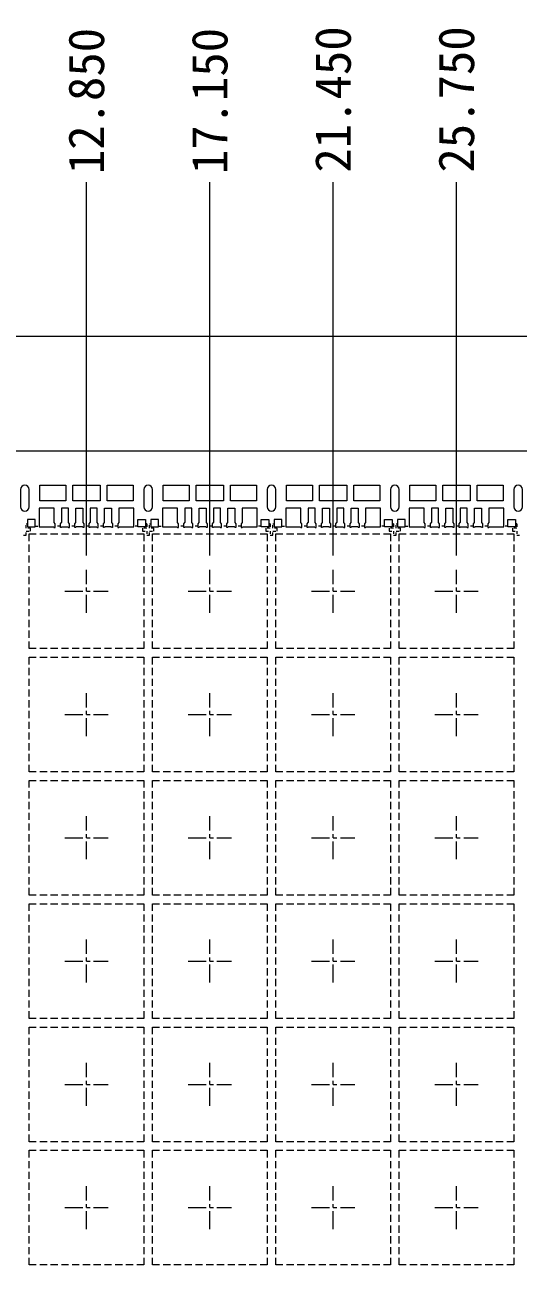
# Model space of a CAD drawing. Header units: millimetres. Extents: x -176 to -53, y -166 to -6.
# Drawn here: x -101.59 to -84.39, y -48.9 to -5.63 of the extents above; entities that cross this region are included whole.
import ezdxf

# ---------------------------------------------------------------- set-up
doc = ezdxf.new("R2010")
doc.units = ezdxf.units.MM
for name, pattern in [('CENTER', [2, 1.25, -0.25, 0.25, -0.25]), ('DASHED', [0.75, 0.5, -0.25]), ('HIDDEN', [0.375, 0.25, -0.125])]:
    doc.linetypes.add(name, pattern=pattern)
doc.layers.get('Defpoints').update_dxf_attribs({"lineweight": 18})
for name, color, linetype, lineweight in [('1', 7, 'Continuous', 18), ('1D', 4, 'Continuous', 18), ('2D', 4, 'Continuous', 18), ('ETCH', 4, 'Continuous', 15), ('PKG', 6, 'HIDDEN', 9)]:
    doc.layers.add(name, color=color, linetype=linetype, lineweight=lineweight)
doc.layers.add('中心线', color=1, linetype='CENTER')
doc.layers.add('标注', color=4, linetype='Continuous')
doc.styles.add('宋体', font='SimSun.ttf')
doc.dimstyles.new('St. ZB', dxfattribs={"dimtxt": 1.25, "dimasz": 0.8, "dimexe": 0.3, "dimexo": 0.2, "dimgap": 0.3, "dimtad": 0, "dimdec": 3, "dimzin": 0, "dimdsep": 46, "dimtxsty": '宋体', "dimcen": 0.09, "dimdle": 1.6, "dimclrd": 7, "dimclre": 1, "dimclrt": 256, "dimadec": 0, "dimazin": 0, "dimtfac": 1, "dimtdec": 3, "dimtmove": 0, "dimatfit": 3, "dimfxl": 1, "dimtolj": 1, "dimtzin": 0, "dimarcsym": 0})

# ---------------------------------------------------------------- blocks, each defined once
blk = doc.blocks.new('*D0')
at = {"layer": 'Defpoints', "color": 0, "transparency": 16777216}
for p in [(2203.711, 712.452), (2234.511, 705.064), (2245.423, 705.064)]:
    blk.add_point(p, dxfattribs=at)
at = {"layer": '标注', "color": 4, "linetype": 'Continuous', "lineweight": 5, "transparency": 16777216}
blk.add_line((2235.011, 705.064), (2245.423, 705.064), dxfattribs=at)
at = {"layer": '标注', "lineweight": 0, "transparency": 16777216, "insert": (2247.85, 705.064), "char_height": 1.25, "attachment_point": 5, "style": '宋体'}
blk.add_mtext('\\A1;7.388', dxfattribs=at)
blk = doc.blocks.new('*D1')
at = {"layer": 'Defpoints', "color": 0, "transparency": 16777216}
for p in [(2203.711, 712.452), (2234.511, 700.764), (2245.781, 700.764)]:
    blk.add_point(p, dxfattribs=at)
at = {"layer": '标注', "color": 4, "linetype": 'Continuous', "lineweight": 5, "transparency": 16777216}
blk.add_line((2235.011, 700.764), (2245.781, 700.764), dxfattribs=at)
at = {"layer": '标注', "lineweight": 0, "transparency": 16777216, "insert": (2248.608, 700.764), "char_height": 1.25, "attachment_point": 5, "style": '宋体'}
blk.add_mtext('\\A1;11.688', dxfattribs=at)
blk = doc.blocks.new('*D2')
at = {"layer": 'Defpoints', "color": 0, "transparency": 16777216}
for p in [(2203.711, 712.452), (2234.511, 696.464), (2245.9, 696.464)]:
    blk.add_point(p, dxfattribs=at)
at = {"layer": '标注', "color": 4, "linetype": 'Continuous', "lineweight": 5, "transparency": 16777216}
blk.add_line((2235.011, 696.464), (2245.9, 696.464), dxfattribs=at)
at = {"layer": '标注', "lineweight": 0, "transparency": 16777216, "insert": (2248.727, 696.464), "char_height": 1.25, "attachment_point": 5, "style": '宋体'}
blk.add_mtext('\\A1;15.988', dxfattribs=at)
blk = doc.blocks.new('*D3')
at = {"layer": 'Defpoints', "color": 0, "transparency": 16777216}
for p in [(2203.711, 712.452), (2234.511, 692.164), (2246.019, 692.164)]:
    blk.add_point(p, dxfattribs=at)
at = {"layer": '标注', "color": 4, "linetype": 'Continuous', "lineweight": 5, "transparency": 16777216}
blk.add_line((2235.011, 692.164), (2246.019, 692.164), dxfattribs=at)
at = {"layer": '标注', "lineweight": 0, "transparency": 16777216, "insert": (2248.902, 692.164), "char_height": 1.25, "attachment_point": 5, "style": '宋体'}
blk.add_mtext('\\A1;20.288', dxfattribs=at)
blk = doc.blocks.new('*D4')
at = {"layer": 'Defpoints', "color": 0, "transparency": 16777216}
for p in [(2203.711, 712.452), (2234.511, 687.864), (2246.019, 687.864)]:
    blk.add_point(p, dxfattribs=at)
at = {"layer": '标注', "color": 4, "linetype": 'Continuous', "lineweight": 5, "transparency": 16777216}
blk.add_line((2235.011, 687.864), (2246.019, 687.864), dxfattribs=at)
at = {"layer": '标注', "lineweight": 0, "transparency": 16777216, "insert": (2248.902, 687.864), "char_height": 1.25, "attachment_point": 5, "style": '宋体'}
blk.add_mtext('\\A1;24.588', dxfattribs=at)
blk = doc.blocks.new('*D5')
at = {"layer": 'Defpoints', "color": 0, "transparency": 16777216}
for p in [(2203.711, 712.452), (2234.511, 683.564), (2246.019, 683.564)]:
    blk.add_point(p, dxfattribs=at)
at = {"layer": '标注', "color": 4, "linetype": 'Continuous', "lineweight": 5, "transparency": 16777216}
blk.add_line((2235.011, 683.564), (2246.019, 683.564), dxfattribs=at)
at = {"layer": '标注', "lineweight": 0, "transparency": 16777216, "insert": (2248.902, 683.564), "char_height": 1.25, "attachment_point": 5, "style": '宋体'}
blk.add_mtext('\\A1;28.888', dxfattribs=at)
blk = doc.blocks.new('*D6')
at = {"layer": 'Defpoints', "color": 0, "transparency": 16777216}
for p in [(2203.711, 712.452), (2234.511, 679.264), (2245.9, 679.264)]:
    blk.add_point(p, dxfattribs=at)
at = {"layer": '标注', "color": 4, "linetype": 'Continuous', "lineweight": 5, "transparency": 16777216}
blk.add_line((2235.011, 679.264), (2245.9, 679.264), dxfattribs=at)
at = {"layer": '标注', "lineweight": 0, "transparency": 16777216, "insert": (2248.776, 679.264), "char_height": 1.25, "attachment_point": 5, "style": '宋体'}
blk.add_mtext('\\A1;33.188', dxfattribs=at)
blk = doc.blocks.new('*D7')
at = {"layer": 'Defpoints', "color": 0, "transparency": 16777216}
for p in [(2203.711, 712.452), (2234.511, 670.664), (2245.9, 670.664)]:
    blk.add_point(p, dxfattribs=at)
at = {"layer": '标注', "color": 4, "linetype": 'Continuous', "lineweight": 5, "transparency": 16777216}
blk.add_line((2235.011, 670.664), (2245.9, 670.664), dxfattribs=at)
at = {"layer": '标注', "lineweight": 0, "transparency": 16777216, "insert": (2248.797, 670.664), "char_height": 1.25, "attachment_point": 5, "style": '宋体'}
blk.add_mtext('\\A1;41.788', dxfattribs=at)
blk = doc.blocks.new('*D8')
at = {"layer": 'Defpoints', "color": 0, "transparency": 16777216}
for p in [(2203.711, 712.452), (2234.511, 666.364), (2246.019, 666.364)]:
    blk.add_point(p, dxfattribs=at)
at = {"layer": '标注', "color": 4, "linetype": 'Continuous', "lineweight": 5, "transparency": 16777216}
blk.add_line((2235.011, 666.364), (2246.019, 666.364), dxfattribs=at)
at = {"layer": '标注', "lineweight": 0, "transparency": 16777216, "insert": (2248.916, 666.364), "char_height": 1.25, "attachment_point": 5, "style": '宋体'}
blk.add_mtext('\\A1;46.088', dxfattribs=at)
blk = doc.blocks.new('*D9')
at = {"layer": 'Defpoints', "color": 0, "transparency": 16777216}
for p in [(2203.711, 712.452), (2234.511, 662.064), (2246.019, 662.064)]:
    blk.add_point(p, dxfattribs=at)
at = {"layer": '标注', "color": 4, "linetype": 'Continuous', "lineweight": 5, "transparency": 16777216}
blk.add_line((2235.011, 662.064), (2246.019, 662.064), dxfattribs=at)
at = {"layer": '标注', "lineweight": 0, "transparency": 16777216, "insert": (2248.895, 662.064), "char_height": 1.25, "attachment_point": 5, "style": '宋体'}
blk.add_mtext('\\A1;50.388', dxfattribs=at)
blk = doc.blocks.new('*D10')
at = {"layer": 'Defpoints', "color": 0, "transparency": 16777216}
for p in [(2203.711, 712.452), (2234.511, 657.764), (2246.019, 657.764)]:
    blk.add_point(p, dxfattribs=at)
at = {"layer": '标注', "color": 4, "linetype": 'Continuous', "lineweight": 5, "transparency": 16777216}
blk.add_line((2235.011, 657.764), (2246.019, 657.764), dxfattribs=at)
at = {"layer": '标注', "lineweight": 0, "transparency": 16777216, "insert": (2248.895, 657.764), "char_height": 1.25, "attachment_point": 5, "style": '宋体'}
blk.add_mtext('\\A1;54.688', dxfattribs=at)
blk = doc.blocks.new('*D11')
at = {"layer": 'Defpoints', "color": 0, "transparency": 16777216}
for p in [(2203.711, 712.452), (2234.511, 653.464), (2246.019, 653.464)]:
    blk.add_point(p, dxfattribs=at)
at = {"layer": '标注', "color": 4, "linetype": 'Continuous', "lineweight": 5, "transparency": 16777216}
blk.add_line((2235.011, 653.464), (2246.019, 653.464), dxfattribs=at)
at = {"layer": '标注', "lineweight": 0, "transparency": 16777216, "insert": (2248.895, 653.464), "char_height": 1.25, "attachment_point": 5, "style": '宋体'}
blk.add_mtext('\\A1;58.988', dxfattribs=at)
blk = doc.blocks.new('*D12')
at = {"layer": 'Defpoints', "color": 0, "transparency": 16777216}
for p in [(2203.711, 712.452), (2234.511, 649.164), (2246.019, 649.164)]:
    blk.add_point(p, dxfattribs=at)
at = {"layer": '标注', "color": 4, "linetype": 'Continuous', "lineweight": 5, "transparency": 16777216}
blk.add_line((2235.011, 649.164), (2246.019, 649.164), dxfattribs=at)
at = {"layer": '标注', "lineweight": 0, "transparency": 16777216, "insert": (2248.906, 649.164), "char_height": 1.25, "attachment_point": 5, "style": '宋体'}
blk.add_mtext('\\A1;63.288', dxfattribs=at)
blk = doc.blocks.new('*D13')
at = {"layer": 'Defpoints', "color": 0, "transparency": 16777216}
for p in [(2203.711, 712.452), (2234.511, 644.864), (2246.019, 644.864)]:
    blk.add_point(p, dxfattribs=at)
at = {"layer": '标注', "color": 4, "linetype": 'Continuous', "lineweight": 5, "transparency": 16777216}
blk.add_line((2235.011, 644.864), (2246.019, 644.864), dxfattribs=at)
at = {"layer": '标注', "lineweight": 0, "transparency": 16777216, "insert": (2248.906, 644.864), "char_height": 1.25, "attachment_point": 5, "style": '宋体'}
blk.add_mtext('\\A1;67.588', dxfattribs=at)
blk = doc.blocks.new('*D25')
at = {"layer": 'Defpoints', "color": 0, "transparency": 16777216}
for p in [(2216.561, 719.327), (2203.711, 712.452), (2216.561, 705.814)]:
    blk.add_point(p, dxfattribs=at)
at = {"layer": '标注', "color": 4, "linetype": 'Continuous', "lineweight": 5, "transparency": 16777216}
blk.add_line((2216.561, 706.314), (2216.561, 719.327), dxfattribs=at)
at = {"layer": '标注', "lineweight": 0, "transparency": 16777216, "insert": (2216.561, 722.162), "char_height": 1.25, "attachment_point": 5, "rotation": 90, "style": '宋体'}
blk.add_mtext('\\A1;12.850', dxfattribs=at)
blk = doc.blocks.new('*D26')
at = {"layer": 'Defpoints', "color": 0, "transparency": 16777216}
for p in [(2220.861, 719.327), (2203.711, 712.452), (2220.861, 705.814)]:
    blk.add_point(p, dxfattribs=at)
at = {"layer": '标注', "color": 4, "linetype": 'Continuous', "lineweight": 5, "transparency": 16777216}
blk.add_line((2220.861, 706.314), (2220.861, 719.327), dxfattribs=at)
at = {"layer": '标注', "lineweight": 0, "transparency": 16777216, "insert": (2220.861, 722.162), "char_height": 1.25, "attachment_point": 5, "rotation": 90, "style": '宋体'}
blk.add_mtext('\\A1;17.150', dxfattribs=at)
blk = doc.blocks.new('*D27')
at = {"layer": 'Defpoints', "color": 0, "transparency": 16777216}
for p in [(2225.161, 719.327), (2203.711, 712.452), (2225.161, 705.814)]:
    blk.add_point(p, dxfattribs=at)
at = {"layer": '标注', "color": 4, "linetype": 'Continuous', "lineweight": 5, "transparency": 16777216}
blk.add_line((2225.161, 706.314), (2225.161, 719.327), dxfattribs=at)
at = {"layer": '标注', "lineweight": 0, "transparency": 16777216, "insert": (2225.161, 722.217), "char_height": 1.25, "attachment_point": 5, "rotation": 90, "style": '宋体'}
blk.add_mtext('\\A1;21.450', dxfattribs=at)
blk = doc.blocks.new('*D28')
at = {"layer": 'Defpoints', "color": 0, "transparency": 16777216}
for p in [(2229.461, 719.327), (2203.711, 712.452), (2229.461, 705.814)]:
    blk.add_point(p, dxfattribs=at)
at = {"layer": '标注', "color": 4, "linetype": 'Continuous', "lineweight": 5, "transparency": 16777216}
blk.add_line((2229.461, 706.314), (2229.461, 719.327), dxfattribs=at)
at = {"layer": '标注', "lineweight": 0, "transparency": 16777216, "insert": (2229.461, 722.217), "char_height": 1.25, "attachment_point": 5, "rotation": 90, "style": '宋体'}
blk.add_mtext('\\A1;25.750', dxfattribs=at)
blk = doc.blocks.new('*D29')
at = {"layer": 'Defpoints', "color": 0, "transparency": 16777216}
for p in [(2233.761, 719.327), (2203.711, 712.452), (2233.761, 705.814)]:
    blk.add_point(p, dxfattribs=at)
at = {"layer": '标注', "color": 4, "linetype": 'Continuous', "lineweight": 5, "transparency": 16777216}
blk.add_line((2233.761, 706.314), (2233.761, 719.327), dxfattribs=at)
at = {"layer": '标注', "lineweight": 0, "transparency": 16777216, "insert": (2233.761, 722.21), "char_height": 1.25, "attachment_point": 5, "rotation": 90, "style": '宋体'}
blk.add_mtext('\\A1;30.050', dxfattribs=at)
blk = doc.blocks.new('*D44')
at = {"layer": 'Defpoints', "color": 0, "transparency": 16777216}
for p in [(2203.711, 712.452), (2202.286, 637.476), (2246.253, 636.875)]:
    blk.add_point(p, dxfattribs=at)
at = {"layer": '标注', "color": 4, "linetype": 'Continuous', "lineweight": 5, "transparency": 16777216}
for p, q in [((2202.786, 637.476), (2243.053, 637.476)), ((2243.053, 637.476), (2244.653, 636.875)), ((2244.653, 636.875), (2246.253, 636.875))]:
    blk.add_line(p, q, dxfattribs=at)
at = {"layer": '标注', "lineweight": 0, "transparency": 16777216, "insert": (2249.133, 636.875), "char_height": 1.25, "attachment_point": 5, "style": '宋体'}
blk.add_mtext('\\A1;74.976', dxfattribs=at)
blk = doc.blocks.new('*D46')
at = {"layer": 'Defpoints', "color": 0, "transparency": 16777216}
for p in [(2203.711, 712.452), (2240.961, 709.964), (2245.411, 708.71)]:
    blk.add_point(p, dxfattribs=at)
at = {"layer": '标注', "color": 4, "linetype": 'Continuous', "lineweight": 5, "transparency": 16777216}
for p, q in [((2241.461, 709.964), (2242.561, 709.964)), ((2242.561, 709.964), (2243.811, 708.71)), ((2243.811, 708.71), (2245.411, 708.71))]:
    blk.add_line(p, q, dxfattribs=at)
at = {"layer": '标注', "lineweight": 0, "transparency": 16777216, "insert": (2247.848, 708.71), "char_height": 1.25, "attachment_point": 5, "style": '宋体'}
blk.add_mtext('\\A1;2.488', dxfattribs=at)
blk = doc.blocks.new('*D48')
at = {"layer": 'Defpoints', "color": 0, "transparency": 16777216}
for p in [(2203.711, 712.452), (2234.511, 674.964), (2245.9, 674.964)]:
    blk.add_point(p, dxfattribs=at)
at = {"layer": 'ETCH', "color": 4, "linetype": 'Continuous', "lineweight": 5, "transparency": 16777216}
blk.add_line((2235.011, 674.964), (2245.9, 674.964), dxfattribs=at)
at = {"layer": 'ETCH', "transparency": 16777216, "insert": (2248.776, 674.964), "char_height": 1.25, "attachment_point": 5, "style": '宋体'}
blk.add_mtext('\\A1;37.488', dxfattribs=at)

msp = doc.modelspace()

# ---------------------------------------------------------------- linework, layer by layer
at = {"color": 6, "linetype": 'ByBlock', "lineweight": 0, "elevation": -0.0291}
msp.add_lwpolyline([(-75.0388, -94.4903), (-150.5388, -94.4903), (-151.5388, -93.4903), (-151.5388, -93.4903), (-151.5388, -93.4903), (-151.5388, -82.9903), (-150.9388, -82.9903, 0.4142136), (-150.5388, -82.5903), (-150.5388, -63.3903, 0.4142136), (-150.9388, -62.9903), (-151.5388, -62.9903), (-151.5388, -47.9903), (-150.9388, -47.9903, 0.4142136), (-150.5388, -47.5903), (-150.5388, -28.3903, 0.4142136), (-150.9388, -27.9903), (-151.5388, -27.9903), (-151.5388, -17.4903), (-151.5388, -17.4903), (-151.5388, -17.4903), (-150.5388, -16.4903), (-75.0388, -16.4903)], format="xyb", dxfattribs=at)
at = {"lineweight": 0, "ltscale": 10, "elevation": -0.0291}
for points in [[(-101.4388, -22.4453), (-101.4388, -21.8403, 1), (-101.7388, -21.8403), (-101.7388, -22.4453, 1)], [(-97.1388, -22.4453), (-97.1388, -21.8403, 1), (-97.4388, -21.8403), (-97.4388, -22.4453, 1)], [(-92.8388, -22.4453), (-92.8388, -21.8403, 1), (-93.1388, -21.8403), (-93.1388, -22.4453, 1)], [(-88.5388, -22.4453), (-88.5388, -21.8403, 1), (-88.8388, -21.8403), (-88.8388, -22.4453, 1)], [(-84.2388, -22.4453), (-84.2388, -21.8403, 1), (-84.5388, -21.8403), (-84.5388, -22.4453, 1)]]:
    msp.add_lwpolyline(points, format="xyb", close=True, dxfattribs=at)
for points in [[(-101.0638, -22.2403), (-101.0638, -21.6903), (-100.1638, -21.6903), (-100.1638, -22.2403)], [(-99.9138, -22.2403), (-99.9138, -21.6903), (-98.9638, -21.6903), (-98.9638, -22.2403)], [(-98.7138, -22.2403), (-98.7138, -21.6903), (-97.8138, -21.6903), (-97.8138, -22.2403)], [(-96.7638, -22.2403), (-96.7638, -21.6903), (-95.8638, -21.6903), (-95.8638, -22.2403)], [(-95.6138, -22.2403), (-95.6138, -21.6903), (-94.6638, -21.6903), (-94.6638, -22.2403)], [(-94.4138, -22.2403), (-94.4138, -21.6903), (-93.5138, -21.6903), (-93.5138, -22.2403)], [(-92.4638, -22.2403), (-92.4638, -21.6903), (-91.5638, -21.6903), (-91.5638, -22.2403)], [(-91.3138, -22.2403), (-91.3138, -21.6903), (-90.3638, -21.6903), (-90.3638, -22.2403)], [(-90.1138, -22.2403), (-90.1138, -21.6903), (-89.2138, -21.6903), (-89.2138, -22.2403)], [(-88.1638, -22.2403), (-88.1638, -21.6903), (-87.2638, -21.6903), (-87.2638, -22.2403)], [(-87.0138, -22.2403), (-87.0138, -21.6903), (-86.0638, -21.6903), (-86.0638, -22.2403)], [(-85.8138, -22.2403), (-85.8138, -21.6903), (-84.9138, -21.6903), (-84.9138, -22.2403)]]:
    msp.add_lwpolyline(points, close=True, dxfattribs=at)
at = {"layer": '1', "lineweight": 0, "elevation": -0.0291}
for points in [[(-100.5638, -22.9903), (-100.5638, -22.4903), (-101.0838, -22.4903), (-101.0838, -23.1453), (-100.5788, -23.1453, 1), (-100.5288, -23.1453), (-100.5288, -23.0403)], [(-98.3488, -23.0403), (-98.3488, -23.1453, 1), (-98.2988, -23.1453), (-97.7938, -23.1453), (-97.7938, -22.4903), (-98.3138, -22.4903), (-98.3138, -22.9903)], [(-96.2638, -22.9903), (-96.2638, -22.4903), (-96.7838, -22.4903), (-96.7838, -23.1453), (-96.2788, -23.1453, 1), (-96.2288, -23.1453), (-96.2288, -23.0403)], [(-94.0488, -23.0403), (-94.0488, -23.1453, 1), (-93.9988, -23.1453), (-93.4938, -23.1453), (-93.4938, -22.4903), (-94.0138, -22.4903), (-94.0138, -22.9903)], [(-91.9638, -22.9903), (-91.9638, -22.4903), (-92.4838, -22.4903), (-92.4838, -23.1453), (-91.9788, -23.1453, 1), (-91.9288, -23.1453), (-91.9288, -23.0403)], [(-89.7488, -23.0403), (-89.7488, -23.1453, 1), (-89.6988, -23.1453), (-89.1938, -23.1453), (-89.1938, -22.4903), (-89.7138, -22.4903), (-89.7138, -22.9903)], [(-87.6638, -22.9903), (-87.6638, -22.4903), (-88.1838, -22.4903), (-88.1838, -23.1453), (-87.6788, -23.1453, 1), (-87.6288, -23.1453), (-87.6288, -23.0403)], [(-85.4488, -23.0403), (-85.4488, -23.1453, 1), (-85.3988, -23.1453), (-84.8938, -23.1453), (-84.8938, -22.4903), (-85.4138, -22.4903), (-85.4138, -22.9903)]]:
    msp.add_lwpolyline(points, format="xyb", close=True, dxfattribs=at)
for points in [[(-100.2988, -23.1453), (-100.0788, -23.1453, 1), (-100.0288, -23.1453), (-100.0288, -23.0403), (-100.0638, -22.9903), (-100.0638, -22.4903), (-100.3138, -22.4903), (-100.3138, -22.9903)], [(-99.2988, -23.1453), (-99.0788, -23.1453, 1), (-99.0288, -23.1453), (-99.0288, -23.0403), (-99.0638, -22.9903), (-99.0638, -22.4903), (-99.3138, -22.4903), (-99.3138, -22.9903)], [(-95.9988, -23.1453), (-95.7788, -23.1453, 1), (-95.7288, -23.1453), (-95.7288, -23.0403), (-95.7638, -22.9903), (-95.7638, -22.4903), (-96.0138, -22.4903), (-96.0138, -22.9903)], [(-94.9988, -23.1453), (-94.7788, -23.1453, 1), (-94.7288, -23.1453), (-94.7288, -23.0403), (-94.7638, -22.9903), (-94.7638, -22.4903), (-95.0138, -22.4903), (-95.0138, -22.9903)], [(-91.6988, -23.1453), (-91.4788, -23.1453, 1), (-91.4288, -23.1453), (-91.4288, -23.0403), (-91.4638, -22.9903), (-91.4638, -22.4903), (-91.7138, -22.4903), (-91.7138, -22.9903)], [(-90.6988, -23.1453), (-90.4788, -23.1453, 1), (-90.4288, -23.1453), (-90.4288, -23.0403), (-90.4638, -22.9903), (-90.4638, -22.4903), (-90.7138, -22.4903), (-90.7138, -22.9903)], [(-87.3988, -23.1453), (-87.1788, -23.1453, 1), (-87.1288, -23.1453), (-87.1288, -23.0403), (-87.1638, -22.9903), (-87.1638, -22.4903), (-87.4138, -22.4903), (-87.4138, -22.9903)], [(-86.3988, -23.1453), (-86.1788, -23.1453, 1), (-86.1288, -23.1453), (-86.1288, -23.0403), (-86.1638, -22.9903), (-86.1638, -22.4903), (-86.4138, -22.4903), (-86.4138, -22.9903)]]:
    msp.add_lwpolyline(points, format="xyb", dxfattribs=at)
at = {"layer": '1', "color": 7, "lineweight": 0, "elevation": -0.0291}
for points in [[(-99.5288, -23.1453, -1), (-99.5788, -23.1453), (-99.7988, -23.1453, -1), (-99.8488, -23.1453), (-99.8488, -23.0403), (-99.8138, -22.9903), (-99.8138, -22.4903), (-99.5638, -22.4903), (-99.5638, -22.9903), (-99.5288, -23.0403)], [(-98.5288, -23.1453, -1), (-98.5788, -23.1453), (-98.7988, -23.1453, -1), (-98.8488, -23.1453), (-98.8488, -23.0403), (-98.8138, -22.9903), (-98.8138, -22.4903), (-98.5638, -22.4903), (-98.5638, -22.9903), (-98.5288, -23.0403)], [(-95.2288, -23.1453, -1), (-95.2788, -23.1453), (-95.4988, -23.1453, -1), (-95.5488, -23.1453), (-95.5488, -23.0403), (-95.5138, -22.9903), (-95.5138, -22.4903), (-95.2638, -22.4903), (-95.2638, -22.9903), (-95.2288, -23.0403)], [(-94.2288, -23.1453, -1), (-94.2788, -23.1453), (-94.4988, -23.1453, -1), (-94.5488, -23.1453), (-94.5488, -23.0403), (-94.5138, -22.9903), (-94.5138, -22.4903), (-94.2638, -22.4903), (-94.2638, -22.9903), (-94.2288, -23.0403)], [(-90.9288, -23.1453, -1), (-90.9788, -23.1453), (-91.1988, -23.1453, -1), (-91.2488, -23.1453), (-91.2488, -23.0403), (-91.2138, -22.9903), (-91.2138, -22.4903), (-90.9638, -22.4903), (-90.9638, -22.9903), (-90.9288, -23.0403)], [(-89.9288, -23.1453, -1), (-89.9788, -23.1453), (-90.1988, -23.1453, -1), (-90.2488, -23.1453), (-90.2488, -23.0403), (-90.2138, -22.9903), (-90.2138, -22.4903), (-89.9638, -22.4903), (-89.9638, -22.9903), (-89.9288, -23.0403)], [(-86.6288, -23.1453, -1), (-86.6788, -23.1453), (-86.8988, -23.1453, -1), (-86.9488, -23.1453), (-86.9488, -23.0403), (-86.9138, -22.9903), (-86.9138, -22.4903), (-86.6638, -22.4903), (-86.6638, -22.9903), (-86.6288, -23.0403)], [(-85.6288, -23.1453, -1), (-85.6788, -23.1453), (-85.8988, -23.1453, -1), (-85.9488, -23.1453), (-85.9488, -23.0403), (-85.9138, -22.9903), (-85.9138, -22.4903), (-85.6638, -22.4903), (-85.6638, -22.9903), (-85.6288, -23.0403)]]:
    msp.add_lwpolyline(points, format="xyb", close=True, dxfattribs=at)
at = {"layer": '1', "lineweight": 0, "elevation": -0.0291}
for points in [[(-101.2338, -23.1453), (-101.2338, -22.8853), (-101.4938, -22.8853), (-101.4938, -23.1453)], [(-97.6438, -23.1453), (-97.6438, -22.8853), (-97.3838, -22.8853), (-97.3838, -23.1453)], [(-96.9338, -23.1453), (-96.9338, -22.8853), (-97.1938, -22.8853), (-97.1938, -23.1453)], [(-93.3438, -23.1453), (-93.3438, -22.8853), (-93.0838, -22.8853), (-93.0838, -23.1453)], [(-92.6338, -23.1453), (-92.6338, -22.8853), (-92.8938, -22.8853), (-92.8938, -23.1453)], [(-89.0438, -23.1453), (-89.0438, -22.8853), (-88.7838, -22.8853), (-88.7838, -23.1453)], [(-88.3338, -23.1453), (-88.3338, -22.8853), (-88.5938, -22.8853), (-88.5938, -23.1453)], [(-84.7438, -23.1453), (-84.7438, -22.8853), (-84.4838, -22.8853), (-84.4838, -23.1453)]]:
    msp.add_lwpolyline(points, close=True, dxfattribs=at)
at = {"layer": '1', "color": 7, "lineweight": 0, "elevation": -0.0291}
for points in [[(-100.2988, -23.1453, -1), (-100.3488, -23.1453), (-100.3488, -23.0403), (-100.3138, -22.9903)], [(-99.2988, -23.1453, -1), (-99.3488, -23.1453), (-99.3488, -23.0403), (-99.3138, -22.9903)], [(-95.9988, -23.1453, -1), (-96.0488, -23.1453), (-96.0488, -23.0403), (-96.0138, -22.9903)], [(-94.9988, -23.1453, -1), (-95.0488, -23.1453), (-95.0488, -23.0403), (-95.0138, -22.9903)], [(-91.6988, -23.1453, -1), (-91.7488, -23.1453), (-91.7488, -23.0403), (-91.7138, -22.9903)], [(-90.6988, -23.1453, -1), (-90.7488, -23.1453), (-90.7488, -23.0403), (-90.7138, -22.9903)], [(-87.3988, -23.1453, -1), (-87.4488, -23.1453), (-87.4488, -23.0403), (-87.4138, -22.9903)], [(-86.3988, -23.1453, -1), (-86.4488, -23.1453), (-86.4488, -23.0403), (-86.4138, -22.9903)]]:
    msp.add_lwpolyline(points, format="xyb", dxfattribs=at)
at = {"layer": '1D', "color": 1, "lineweight": 0, "elevation": -0.0291}
msp.add_lwpolyline([(-75.0388, -90.4903), (-147.0388, -90.4903), (-147.0388, -20.4903), (-75.0388, -20.4903)], dxfattribs=at)
at = {"layer": '1D', "linetype": 'HIDDEN', "lineweight": 0, "ltscale": 0.1, "elevation": -0.0291}
for points in [[(-101.2338, -23.1203), (-101.0838, -23.1203)], [(-100.3488, -23.1203), (-100.5288, -23.1203)], [(-99.8488, -23.1203), (-100.0288, -23.1203)], [(-99.3488, -23.1203), (-99.5288, -23.1203)], [(-98.8488, -23.1203), (-99.0288, -23.1203)], [(-98.3488, -23.1203), (-98.5288, -23.1203)], [(-97.6438, -23.1203), (-97.7938, -23.1203)], [(-96.9338, -23.1203), (-96.7838, -23.1203)], [(-96.0488, -23.1203), (-96.2288, -23.1203)], [(-95.5488, -23.1203), (-95.7288, -23.1203)], [(-95.0488, -23.1203), (-95.2288, -23.1203)], [(-94.5488, -23.1203), (-94.7288, -23.1203)], [(-94.0488, -23.1203), (-94.2288, -23.1203)], [(-93.3438, -23.1203), (-93.4938, -23.1203)], [(-92.6338, -23.1203), (-92.4838, -23.1203)], [(-91.7488, -23.1203), (-91.9288, -23.1203)], [(-91.2488, -23.1203), (-91.4288, -23.1203)], [(-90.7488, -23.1203), (-90.9288, -23.1203)], [(-90.2488, -23.1203), (-90.4288, -23.1203)], [(-89.7488, -23.1203), (-89.9288, -23.1203)], [(-89.0438, -23.1203), (-89.1938, -23.1203)], [(-88.3338, -23.1203), (-88.1838, -23.1203)], [(-87.4488, -23.1203), (-87.6288, -23.1203)], [(-86.9488, -23.1203), (-87.1288, -23.1203)], [(-86.4488, -23.1203), (-86.6288, -23.1203)], [(-85.9488, -23.1203), (-86.1288, -23.1203)], [(-85.4488, -23.1203), (-85.6288, -23.1203)], [(-84.7438, -23.1203), (-84.8938, -23.1203)]]:
    msp.add_lwpolyline(points, dxfattribs=at)
at = {"layer": '2D', "color": 4, "linetype": 'HIDDEN', "lineweight": 0, "ltscale": 0.05}
for p, q in [((-101.5388, -23.1903, -0.0291), (-101.5388, -23.0403, -0.0291)), ((-101.5388, -23.0403, -0.0291), (-101.4938, -23.0403, -0.0291)), ((-101.3888, -23.1903, -0.0291), (-101.5388, -23.1903, -0.0291)), ((-101.5388, -23.4403, -0.0291), (-101.5388, -23.2903, -0.0291)), ((-101.5388, -23.2903, -0.0291), (-101.3888, -23.2903, -0.0291)), ((-101.3888, -23.2903, -0.0291), (-101.3888, -23.1903, -0.0291)), ((-97.3388, -23.1903, -0.0291), (-97.4888, -23.1903, -0.0291)), ((-97.4888, -23.1903, -0.0291), (-97.4888, -23.2903, -0.0291)), ((-97.4888, -23.2903, -0.0291), (-97.3388, -23.2903, -0.0291)), ((-97.3388, -23.0403, -0.0291), (-97.3838, -23.0403, -0.0291)), ((-97.3388, -23.0403, -0.0291), (-97.3388, -23.1903, -0.0291)), ((-97.3388, -23.2903, -0.0291), (-97.3388, -23.4403, -0.0291)), ((-97.2388, -23.1903, -0.0291), (-97.2388, -23.0403, -0.0291)), ((-97.2388, -23.0403, -0.0291), (-97.1938, -23.0403, -0.0291)), ((-97.0888, -23.1903, -0.0291), (-97.2388, -23.1903, -0.0291)), ((-97.2388, -23.4403, -0.0291), (-97.2388, -23.2903, -0.0291)), ((-97.2388, -23.2903, -0.0291), (-97.0888, -23.2903, -0.0291)), ((-97.0888, -23.2903, -0.0291), (-97.0888, -23.1903, -0.0291)), ((-93.0388, -23.1903, -0.0291), (-93.1888, -23.1903, -0.0291)), ((-93.1888, -23.1903, -0.0291), (-93.1888, -23.2903, -0.0291)), ((-93.1888, -23.2903, -0.0291), (-93.0388, -23.2903, -0.0291)), ((-93.0388, -23.0403, -0.0291), (-93.0838, -23.0403, -0.0291)), ((-93.0388, -23.0403, -0.0291), (-93.0388, -23.1903, -0.0291)), ((-93.0388, -23.2903, -0.0291), (-93.0388, -23.4403, -0.0291)), ((-92.9388, -23.1903, -0.0291), (-92.9388, -23.0403, -0.0291)), ((-92.9388, -23.0403, -0.0291), (-92.8938, -23.0403, -0.0291)), ((-92.7888, -23.1903, -0.0291), (-92.9388, -23.1903, -0.0291)), ((-92.9388, -23.4403, -0.0291), (-92.9388, -23.2903, -0.0291)), ((-92.9388, -23.2903, -0.0291), (-92.7888, -23.2903, -0.0291)), ((-92.7888, -23.2903, -0.0291), (-92.7888, -23.1903, -0.0291)), ((-88.7388, -23.1903, -0.0291), (-88.8888, -23.1903, -0.0291)), ((-88.8888, -23.1903, -0.0291), (-88.8888, -23.2903, -0.0291)), ((-88.8888, -23.2903, -0.0291), (-88.7388, -23.2903, -0.0291)), ((-88.7388, -23.0403, -0.0291), (-88.7838, -23.0403, -0.0291)), ((-88.7388, -23.0403, -0.0291), (-88.7388, -23.1903, -0.0291)), ((-88.7388, -23.2903, -0.0291), (-88.7388, -23.4403, -0.0291)), ((-88.6388, -23.1903, -0.0291), (-88.6388, -23.0403, -0.0291)), ((-88.6388, -23.0403, -0.0291), (-88.5938, -23.0403, -0.0291)), ((-88.4888, -23.1903, -0.0291), (-88.6388, -23.1903, -0.0291)), ((-88.6388, -23.4403, -0.0291), (-88.6388, -23.2903, -0.0291)), ((-88.6388, -23.2903, -0.0291), (-88.4888, -23.2903, -0.0291)), ((-88.4888, -23.2903, -0.0291), (-88.4888, -23.1903, -0.0291)), ((-84.4388, -23.1903, -0.0291), (-84.5888, -23.1903, -0.0291)), ((-84.5888, -23.1903, -0.0291), (-84.5888, -23.2903, -0.0291)), ((-84.5888, -23.2903, -0.0291), (-84.4388, -23.2903, -0.0291)), ((-84.4388, -23.0403, -0.0291), (-84.4838, -23.0403, -0.0291)), ((-84.4388, -23.0403, -0.0291), (-84.4388, -23.1903, -0.0291)), ((-84.4388, -23.2903, -0.0291), (-84.4388, -23.4403, -0.0291)), ((-101.6388, -23.4403, -0.0291), (-101.5388, -23.4403, -0.0291)), ((-97.3388, -23.4403, -0.0291), (-97.2388, -23.4403, -0.0291)), ((-93.0388, -23.4403, -0.0291), (-92.9388, -23.4403, -0.0291)), ((-88.7388, -23.4403, -0.0291), (-88.6388, -23.4403, -0.0291)), ((-84.4388, -23.4403, -0.0291), (-84.3388, -23.4403, -0.0291))]:
    msp.add_line(p, q, dxfattribs=at)
at = {"layer": 'PKG', "color": 2, "linetype": 'DASHED', "lineweight": 0, "ltscale": 0.5, "elevation": -0.0291}
for points in [[(-101.4388, -23.3903), (-97.4388, -23.3903), (-97.4388, -27.3903), (-101.4388, -27.3903)], [(-97.1388, -23.3903), (-93.1388, -23.3903), (-93.1388, -27.3903), (-97.1388, -27.3903)], [(-92.8388, -23.3903), (-88.8388, -23.3903), (-88.8388, -27.3903), (-92.8388, -27.3903)], [(-88.5388, -23.3903), (-84.5388, -23.3903), (-84.5388, -27.3903), (-88.5388, -27.3903)], [(-101.4388, -27.6903), (-97.4388, -27.6903), (-97.4388, -31.6903), (-101.4388, -31.6903)], [(-97.1388, -27.6903), (-93.1388, -27.6903), (-93.1388, -31.6903), (-97.1388, -31.6903)], [(-92.8388, -27.6903), (-88.8388, -27.6903), (-88.8388, -31.6903), (-92.8388, -31.6903)], [(-88.5388, -27.6903), (-84.5388, -27.6903), (-84.5388, -31.6903), (-88.5388, -31.6903)], [(-101.4388, -31.9903), (-97.4388, -31.9903), (-97.4388, -35.9903), (-101.4388, -35.9903)], [(-97.1388, -31.9903), (-93.1388, -31.9903), (-93.1388, -35.9903), (-97.1388, -35.9903)], [(-92.8388, -31.9903), (-88.8388, -31.9903), (-88.8388, -35.9903), (-92.8388, -35.9903)], [(-88.5388, -31.9903), (-84.5388, -31.9903), (-84.5388, -35.9903), (-88.5388, -35.9903)], [(-101.4388, -36.2903), (-97.4388, -36.2903), (-97.4388, -40.2903), (-101.4388, -40.2903)], [(-97.1388, -36.2903), (-93.1388, -36.2903), (-93.1388, -40.2903), (-97.1388, -40.2903)], [(-92.8388, -36.2903), (-88.8388, -36.2903), (-88.8388, -40.2903), (-92.8388, -40.2903)], [(-88.5388, -36.2903), (-84.5388, -36.2903), (-84.5388, -40.2903), (-88.5388, -40.2903)], [(-101.4388, -40.5903), (-97.4388, -40.5903), (-97.4388, -44.5903), (-101.4388, -44.5903)], [(-97.1388, -40.5903), (-93.1388, -40.5903), (-93.1388, -44.5903), (-97.1388, -44.5903)], [(-92.8388, -40.5903), (-88.8388, -40.5903), (-88.8388, -44.5903), (-92.8388, -44.5903)], [(-88.5388, -40.5903), (-84.5388, -40.5903), (-84.5388, -44.5903), (-88.5388, -44.5903)], [(-101.4388, -44.8903), (-97.4388, -44.8903), (-97.4388, -48.8903), (-101.4388, -48.8903)], [(-97.1388, -44.8903), (-93.1388, -44.8903), (-93.1388, -48.8903), (-97.1388, -48.8903)], [(-92.8388, -44.8903), (-88.8388, -44.8903), (-88.8388, -48.8903), (-92.8388, -48.8903)], [(-88.5388, -44.8903), (-84.5388, -44.8903), (-84.5388, -48.8903), (-88.5388, -48.8903)]]:
    msp.add_lwpolyline(points, close=True, dxfattribs=at)
at = {"layer": '中心线', "color": 1, "linetype": 'CENTER', "lineweight": 0, "ltscale": 0.5}
for p, q in [((-99.4388, -26.1403, -0.0291), (-99.4388, -24.6403, -0.0291)), ((-95.1388, -26.1403, -0.0291), (-95.1388, -24.6403, -0.0291)), ((-90.8388, -26.1403, -0.0291), (-90.8388, -24.6403, -0.0291)), ((-86.5388, -26.1403, -0.0291), (-86.5388, -24.6403, -0.0291)), ((-100.1888, -25.3903, -0.0291), (-98.6888, -25.3903, -0.0291)), ((-95.8888, -25.3903, -0.0291), (-94.3888, -25.3903, -0.0291)), ((-91.5888, -25.3903, -0.0291), (-90.0888, -25.3903, -0.0291)), ((-87.2888, -25.3903, -0.0291), (-85.7888, -25.3903, -0.0291)), ((-99.4388, -30.4403, -0.0291), (-99.4388, -28.9403, -0.0291)), ((-95.1388, -30.4403, -0.0291), (-95.1388, -28.9403, -0.0291)), ((-90.8388, -30.4403, -0.0291), (-90.8388, -28.9403, -0.0291)), ((-86.5388, -30.4403, -0.0291), (-86.5388, -28.9403, -0.0291)), ((-100.1888, -29.6903, -0.0291), (-98.6888, -29.6903, -0.0291)), ((-95.8888, -29.6903, -0.0291), (-94.3888, -29.6903, -0.0291)), ((-91.5888, -29.6903, -0.0291), (-90.0888, -29.6903, -0.0291)), ((-87.2888, -29.6903, -0.0291), (-85.7888, -29.6903, -0.0291)), ((-99.4388, -34.7403, -0.0291), (-99.4388, -33.2403, -0.0291)), ((-95.1388, -34.7403, -0.0291), (-95.1388, -33.2403, -0.0291)), ((-90.8388, -34.7403, -0.0291), (-90.8388, -33.2403, -0.0291)), ((-86.5388, -34.7403, -0.0291), (-86.5388, -33.2403, -0.0291)), ((-100.1888, -33.9903, -0.0291), (-98.6888, -33.9903, -0.0291)), ((-95.8888, -33.9903, -0.0291), (-94.3888, -33.9903, -0.0291)), ((-91.5888, -33.9903, -0.0291), (-90.0888, -33.9903, -0.0291)), ((-87.2888, -33.9903, -0.0291), (-85.7888, -33.9903, -0.0291)), ((-99.4388, -39.0403, -0.0291), (-99.4388, -37.5403, -0.0291)), ((-95.1388, -39.0403, -0.0291), (-95.1388, -37.5403, -0.0291)), ((-90.8388, -39.0403, -0.0291), (-90.8388, -37.5403, -0.0291)), ((-86.5388, -39.0403, -0.0291), (-86.5388, -37.5403, -0.0291)), ((-100.1888, -38.2903, -0.0291), (-98.6888, -38.2903, -0.0291)), ((-95.8888, -38.2903, -0.0291), (-94.3888, -38.2903, -0.0291)), ((-91.5888, -38.2903, -0.0291), (-90.0888, -38.2903, -0.0291)), ((-87.2888, -38.2903, -0.0291), (-85.7888, -38.2903, -0.0291)), ((-99.4388, -43.3403, -0.0291), (-99.4388, -41.8403, -0.0291)), ((-95.1388, -43.3403, -0.0291), (-95.1388, -41.8403, -0.0291)), ((-90.8388, -43.3403, -0.0291), (-90.8388, -41.8403, -0.0291)), ((-86.5388, -43.3403, -0.0291), (-86.5388, -41.8403, -0.0291)), ((-100.1888, -42.5903, -0.0291), (-98.6888, -42.5903, -0.0291)), ((-95.8888, -42.5903, -0.0291), (-94.3888, -42.5903, -0.0291)), ((-91.5888, -42.5903, -0.0291), (-90.0888, -42.5903, -0.0291)), ((-87.2888, -42.5903, -0.0291), (-85.7888, -42.5903, -0.0291)), ((-99.4388, -47.6403, -0.0291), (-99.4388, -46.1403, -0.0291)), ((-95.1388, -47.6403, -0.0291), (-95.1388, -46.1403, -0.0291)), ((-90.8388, -47.6403, -0.0291), (-90.8388, -46.1403, -0.0291)), ((-86.5388, -47.6403, -0.0291), (-86.5388, -46.1403, -0.0291)), ((-100.1888, -46.8903, -0.0291), (-98.6888, -46.8903, -0.0291)), ((-95.8888, -46.8903, -0.0291), (-94.3888, -46.8903, -0.0291)), ((-91.5888, -46.8903, -0.0291), (-90.0888, -46.8903, -0.0291)), ((-87.2888, -46.8903, -0.0291), (-85.7888, -46.8903, -0.0291))]:
    msp.add_line(p, q, dxfattribs=at)

# ---------------------------------------------------------------- dimensions: what is measured, and where the dimension line sits
at = {"layer": 'ETCH'}
dim = msp.add_ordinate_dim(feature_location=(-81.4888, -55.4903, -0.0291), offset=(11.389, 0), dtype=0, origin=(-112.2888, -18.0023, -0.0291), dimstyle='St. ZB', override={"dimexo": 0.5, "dimsah": 1, "dimclrd": 1, "dimclre": 4, "dimlwe": 5}, dxfattribs=at)
dim.commit()
dim.dimension.update_dxf_attribs({"geometry": '*D48', "text_midpoint": (-67.223, -55.4903, -0.0291), "insert": (-2315.9994, -730.4548, -0.0291)})
at = {"layer": '标注', "lineweight": 0}
for feature_location, offset, dtype, override, picture, middle in [((-90.8388, -24.6403, -0.0291), (0, 13.5122), 1, {"dimexo": 0.5, "dimtxsty": '宋体', "dimsah": 1, "dimclrd": 1, "dimclre": 4, "dimlwe": 5}, '*D27', (-90.8388, -8.2373, -0.0291)), ((-86.5388, -24.6403, -0.0291), (0, 13.5122), 1, {"dimexo": 0.5, "dimtxsty": '宋体', "dimsah": 1, "dimclrd": 1, "dimclre": 4, "dimlwe": 5}, '*D28', (-86.5388, -8.2373, -0.0291)), ((-82.2388, -24.6403, -0.0291), (0, 13.5122), 1, {"dimexo": 0.5, "dimtxsty": '宋体', "dimsah": 1, "dimclrd": 1, "dimclre": 4, "dimlwe": 5}, '*D29', (-82.2388, -8.2443, -0.0291)), ((-99.4388, -24.6403, -0.0291), (0, 13.5122), 1, {"dimexo": 0.5, "dimtxsty": '宋体', "dimsah": 1, "dimclrd": 1, "dimclre": 4, "dimlwe": 5}, '*D25', (-99.4388, -8.2932, -0.0291)), ((-95.1388, -24.6403, -0.0291), (0, 13.5122), 1, {"dimexo": 0.5, "dimtxsty": '宋体', "dimsah": 1, "dimclrd": 1, "dimclre": 4, "dimlwe": 5}, '*D26', (-95.1388, -8.2932, -0.0291)), ((-113.7138, -92.9783, -0.0291), (43.9673, -0.6018), 0, {"dimexo": 0.5, "dimsah": 1, "dimclrd": 1, "dimclre": 4, "dimlwe": 5}, '*D44', (-66.8662, -93.5801, -0.0291)), ((-81.4888, -25.3903, -0.0291), (10.9128, 0), 0, {"dimexo": 0.5, "dimtxsty": '宋体', "dimsah": 1, "dimclrd": 1, "dimclre": 4, "dimlwe": 5}, '*D0', (-68.1496, -25.3903, -0.0291)), ((-81.4888, -29.6903, -0.0291), (11.2699, 0), 0, {"dimexo": 0.5, "dimtxsty": '宋体', "dimsah": 1, "dimclrd": 1, "dimclre": 4, "dimlwe": 5}, '*D1', (-67.3909, -29.6903, -0.0291)), ((-81.4888, -33.9903, -0.0291), (11.389, 0), 0, {"dimexo": 0.5, "dimtxsty": '宋体', "dimsah": 1, "dimclrd": 1, "dimclre": 4, "dimlwe": 5}, '*D2', (-67.2719, -33.9903, -0.0291)), ((-81.4888, -38.2903, -0.0291), (11.508, 0), 0, {"dimexo": 0.5, "dimtxsty": '宋体', "dimsah": 1, "dimclrd": 1, "dimclre": 4, "dimlwe": 5}, '*D3', (-67.097, -38.2903, -0.0291)), ((-81.4888, -42.5903, -0.0291), (11.508, 0), 0, {"dimexo": 0.5, "dimtxsty": '宋体', "dimsah": 1, "dimclrd": 1, "dimclre": 4, "dimlwe": 5}, '*D4', (-67.097, -42.5903, -0.0291)), ((-81.4888, -46.8903, -0.0291), (11.508, 0), 0, {"dimexo": 0.5, "dimtxsty": '宋体', "dimsah": 1, "dimclrd": 1, "dimclre": 4, "dimlwe": 5}, '*D5', (-67.097, -46.8903, -0.0291)), ((-81.4888, -51.1903, -0.0291), (11.389, 0), 0, {"dimexo": 0.5, "dimtxsty": '宋体', "dimsah": 1, "dimclrd": 1, "dimclre": 4, "dimlwe": 5}, '*D6', (-67.223, -51.1903, -0.0291)), ((-81.4888, -59.7903, -0.0291), (11.389, 0), 0, {"dimexo": 0.5, "dimtxsty": '宋体', "dimsah": 1, "dimclrd": 1, "dimclre": 4, "dimlwe": 5}, '*D7', (-67.202, -59.7903, -0.0291)), ((-81.4888, -64.0903, -0.0291), (11.508, 0), 0, {"dimexo": 0.5, "dimtxsty": '宋体', "dimsah": 1, "dimclrd": 1, "dimclre": 4, "dimlwe": 5}, '*D8', (-67.083, -64.0903, -0.0291)), ((-81.4888, -68.3903, -0.0291), (11.508, 0), 0, {"dimexo": 0.5, "dimtxsty": '宋体', "dimsah": 1, "dimclrd": 1, "dimclre": 4, "dimlwe": 5}, '*D9', (-67.1039, -68.3903, -0.0291)), ((-81.4888, -72.6903, -0.0291), (11.508, 0), 0, {"dimexo": 0.5, "dimtxsty": '宋体', "dimsah": 1, "dimclrd": 1, "dimclre": 4, "dimlwe": 5}, '*D10', (-67.1039, -72.6903, -0.0291)), ((-81.4888, -76.9903, -0.0291), (11.508, 0), 0, {"dimexo": 0.5, "dimtxsty": '宋体', "dimsah": 1, "dimclrd": 1, "dimclre": 4, "dimlwe": 5}, '*D11', (-67.1039, -76.9903, -0.0291)), ((-81.4888, -81.2903, -0.0291), (11.508, 0), 0, {"dimexo": 0.5, "dimtxsty": '宋体', "dimsah": 1, "dimclrd": 1, "dimclre": 4, "dimlwe": 5}, '*D12', (-67.0935, -81.2903, -0.0291)), ((-81.4888, -85.5903, -0.0291), (11.508, 0), 0, {"dimexo": 0.5, "dimtxsty": '宋体', "dimsah": 1, "dimclrd": 1, "dimclre": 4, "dimlwe": 5}, '*D13', (-67.0935, -85.5903, -0.0291)), ((-75.0388, -20.4903, -0.0291), (4.4509, -1.2545), 0, {"dimexo": 0.5, "dimsah": 1, "dimclrd": 1, "dimclre": 4, "dimlwe": 5}, '*D46', (-68.151, -21.7449, -0.0291))]:
    dim = msp.add_ordinate_dim(feature_location=feature_location, offset=offset, dtype=dtype, origin=(-112.2888, -18.0023, -0.0291), dimstyle='St. ZB', override=override, dxfattribs=at)
    dim.commit()
    dim.dimension.update_dxf_attribs({"geometry": picture, "text_midpoint": middle, "insert": (-2315.9994, -730.4548, -0.0291)})

doc.saveas('drawing.dxf')
